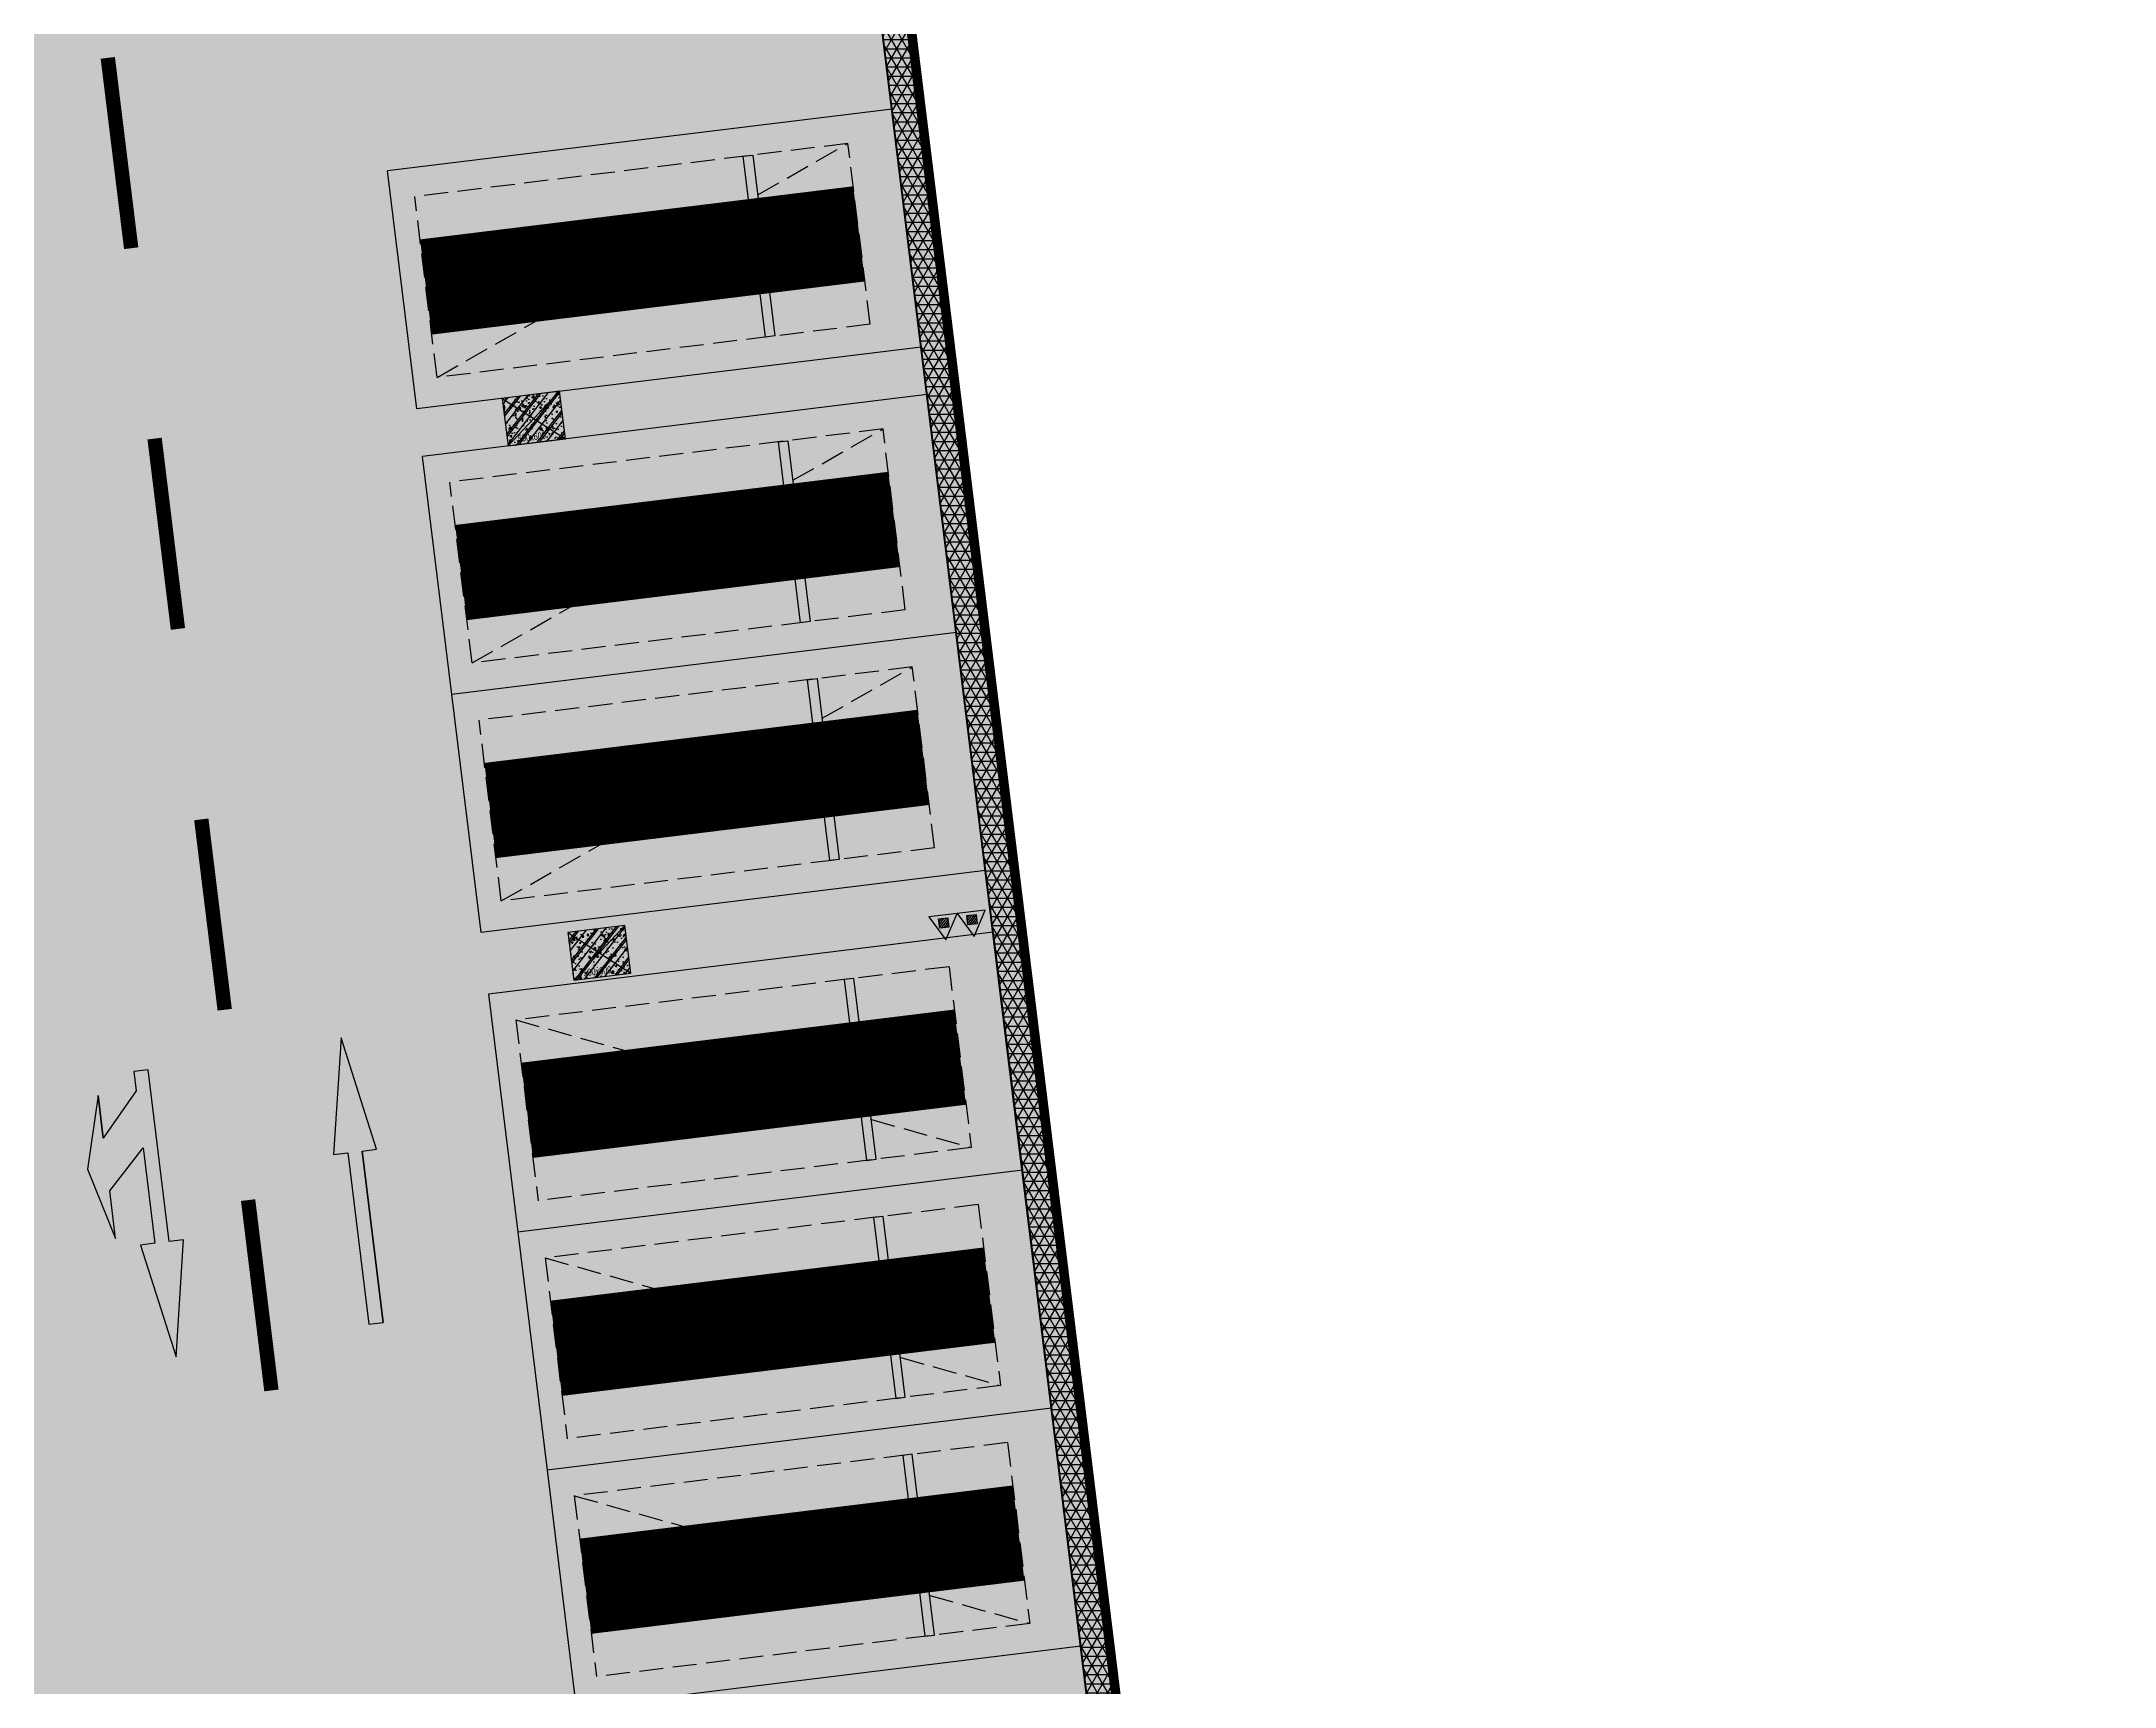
# Model space of a CAD drawing. Extents: x -1338203 to 1886333, y -530034 to 1031844.
# Drawn here: x 825661 to 847274, y 47098 to 64253 of the extents above; entities that cross this region are included whole.
import ezdxf
from ezdxf.enums import TextEntityAlignment as Align

# ---------------------------------------------------------------- set-up
doc = ezdxf.new("R2010")
doc.units = 0
doc.header["$LTSCALE"] = 1000
doc.header["$MEASUREMENT"] = 0
doc.linetypes.add('A-001-平面B2$0$__DASH', pattern=[0.35, 0.25, -0.1])
for name, color, linetype in [('p-a-regular', 5, 'Continuous'), ('S001南区墙柱$0$0S-CW-HATCH', 251, 'Continuous'), ('S001南区墙柱$0$0S-CW-HATCH-UP', 251, 'Continuous'), ('S001南区墙柱$0$0S-F-WALL-HATCH', 251, 'Continuous'), ('S001南区墙柱$0$0S-F-WALL-HATCH-UP', 251, 'Continuous'), ('S001南区墙柱$0$S001-墙柱B1_1$0$0S-CC-LINE', 52, 'Continuous'), ('S001南区墙柱$0$S001-墙柱B1_1$0$0S-CW-HATCH-UP', 251, 'Continuous'), ('中心线', 42, 'Continuous'), ('地面指向箭头', 7, 'Continuous'), ('负一层消火栓$0$负一层消火栓$0$0P-EQUIP-FH', 7, 'Continuous')]:
    doc.layers.add(name, color=color, linetype=linetype)
doc.layers.add('p-a-regular-narrow', color=7, linetype='Continuous', true_color=0x9600ff)
doc.layers.add('p-a-wall', color=7, linetype='Continuous', lineweight=50)
doc.layers.add('p-h-walkable', color=7, linetype='Continuous', lineweight=70, true_color=0xf0f0f0)
doc.layers.add('S001南区墙柱$0$S001-墙柱B1_1$0$0S-A-TIPS', color=10, linetype='Continuous', plot=False)
doc.styles.add('S001南区墙柱$0$S001-墙柱B1_1$0$AAD-S', font='aad-s.shx', dxfattribs={"width": 0.7, "bigfont": 'aad-hztxt.shx'})

# ---------------------------------------------------------------- blocks, each defined once
blk = doc.blocks.new('负一层消火栓$0$负一层消火栓$0$$TwtSys$00000546')
h = blk.add_hatch()
h.set_pattern_fill('ANSI31', color=256, scale=200, style=0)
h.set_pattern_definition([(45, (-38543.802, -6670.83), (-17.67767, 17.67767), [])])
h.paths.add_polyline_path([(-65, 174), (65, 174), (65, 44), (-65, 44)])
for points in [[(0, 344), (-198, 0), (198, 0)], [(-65, 174), (65, 174), (65, 44), (-65, 44)]]:
    blk.add_lwpolyline(points, close=True)
blk = doc.blocks.new('负一层消火栓')
at = {"layer": '负一层消火栓$0$负一层消火栓$0$0P-EQUIP-FH', "xscale": 0.7500000000000006, "yscale": 0.7500000000000006, "zscale": 0.7500000000000006, "rotation": 186.6699744103359}
for p in [(68693, -251749, 1600), (68988, -251714, 1600)]:
    blk.add_blockref('负一层消火栓$0$负一层消火栓$0$$TwtSys$00000546', p, dxfattribs=at)
blk = doc.blocks.new('直行右转或左转')
at = {"layer": '地面指向箭头'}
blk.add_hatch(color=251, dxfattribs=at).paths.add_polyline_path([(3219528, 2452519), (3218327, 2452294), (3218327, 2452444), (3217325, 2452444), (3217726, 2452044), (3218227, 2452044), (3217476, 2451843), (3216725, 2452044), (3217175, 2452044), (3216725, 2452444), (3216524, 2452444), (3216524, 2452594), (3218327, 2452594), (3218327, 2452745)])
at = {"layer": '地面指向箭头', "color": 251}
blk.add_lwpolyline([(3216725, 2452044), (3217175, 2452044), (3216725, 2452044), (3217476, 2451843), (3218227, 2452044), (3217726, 2452044), (3217325, 2452444), (3218327, 2452444), (3218327, 2452294), (3219528, 2452519), (3218327, 2452745), (3218327, 2452594), (3216524, 2452594), (3216524, 2452444), (3216725, 2452444), (3217175, 2452044)], dxfattribs=at)
blk = doc.blocks.new('直行')
at = {"layer": '地面指向箭头'}
blk.add_hatch(color=251, dxfattribs=at).paths.add_polyline_path([(-29241, 4059962), (-29466, 4058762), (-29316, 4058762), (-29316, 4056961), (-29166, 4056961), (-29166, 4058762), (-29016, 4058762)])
at = {"layer": '地面指向箭头', "color": 251}
blk.add_lwpolyline([(-29316, 4058762), (-29316, 4056961), (-29316, 4058762), (-29316, 4058762), (-29466, 4058762), (-29241, 4059962), (-29016, 4058762), (-29166, 4058762), (-29166, 4056961), (-29316, 4056961), (-29316, 4056961)], dxfattribs=at)
blk = doc.blocks.new('A$C9cb663f1')
at = {"layer": '中心线', "color": 251, "const_width": 150}
for points in [[(413950, -299665), (413706, -297680)], [(414437, -303635), (414194, -301650)], [(414925, -307606), (414681, -305621)], [(415412, -311576), (415169, -309591)]]:
    blk.add_lwpolyline(points, dxfattribs=at)
at = {"layer": '地面指向箭头', "color": 251, "xscale": -1, "rotation": 6.999982029857957}
blk.add_blockref('直行', (881898, -4341161), dxfattribs=at)
at = {"layer": '地面指向箭头', "color": 251, "linetype": 'Continuous', "rotation": 276.9999820298574}
blk.add_blockref('直行右转或左转', (-2412182, 2585420), dxfattribs=at)
blk = doc.blocks.new('S001南区墙柱$0$AAD_BLOCK_20230215093950878')
at = {"layer": 'S001南区墙柱$0$0S-CW-HATCH'}
h = blk.add_hatch(color=256, dxfattribs=at)
h.dxf.hatch_style = 1
h.paths.add_polyline_path([(-300, -250), (300, -250), (300, 250), (-300, 250)])
at = {"layer": 'S001南区墙柱$0$0S-CW-HATCH-UP'}
h = blk.add_hatch(dxfattribs=at)
h.set_pattern_fill('钢筋混凝土', color=256, scale=30, pattern_type=2)
h.set_pattern_definition([(45, (-42203.53, -84001.15), (-106.06602, 106.06602), []), (50, (-42203.53, -84001.15), (215.17805, -18.82564), [22.5, -247.5]), (355, (-42203.53, -84001.15), (-41.6254, 225.65764), [18, -198]), (100.4514, (-42185.6, -84002.72), (173.5528, 206.83186), [19.12206, -210.34263]), (46.1842, (-42203.53, -83941.15), (320.1723, -49.6557), [33.75, -371.25]), (96.6356, (-42176.85, -83945.3), (280.3988, 292.2354), [28.6831, -315.5139]), (351.1842, (-42203.53, -83941.15), (280.3986, 292.2356), [27, -297]), (21, (-42173.53, -83956.15), (179.0721, -120.78567), [22.5, -247.5]), (326, (-42173.53, -83956.15), (72.9946, 217.545), [18, -198]), (71.4514, (-42158.6, -83966.21), (252.0668, 96.75915), [19.12206, -210.34263]), (37.5, (-42203.53, -84001.15), (3.647957, 99.868156), [1.5, -195.6, 1.5, -201, 1.5, -198.75]), (7.5, (-42203.53, -84001.15), (78.92086, 118.32351), [1.5, -114.6, 1.5, -191.1, 1.5, -75.75]), (327.5, (-42270.43, -84001.15), (160.14673, -6.76646), [1.5, -75, 1.5, -234, 1.5, -310.5]), (317.5, (-42300.43, -84001.15), (174.95585, 30.0315), [1.5, -97.5, 1.5, -155.4, 1.5, -220.5])])
h.paths.add_polyline_path([(-300, -250), (300, -250), (300, 250), (-300, 250)])
at = {"layer": 'S001南区墙柱$0$S001-墙柱B1_1$0$0S-CW-HATCH-UP', "transparency": 33554661}
h = blk.add_hatch(dxfattribs=at)
h.set_pattern_fill('钢筋混凝土', color=0, scale=30)
h.set_pattern_definition([(45, (48108.52, -15514.205), (-53.03301, 53.03301), []), (50, (48108.52, -15514.2), (215.17805, -18.82564), [22.5, -247.5]), (355, (48108.52, -15514.2), (-41.6254, 225.6576), [18, -198]), (100.4514, (48126.45, -15515.77), (173.5528, 206.8319), [19.1221, -210.3426]), (46.1842, (48108.52, -15454.2), (320.1723, -49.6557), [33.75, -371.25]), (96.6356, (48135.2, -15458.34), (280.3988, 292.2354), [28.683, -315.514]), (351.1842, (48108.52, -15454.2), (280.3986, 292.2356), [27, -297]), (21, (48138.52, -15469.2), (179.0721, -120.78567), [22.5, -247.5]), (326, (48138.52, -15469.2), (72.9946, 217.545), [18, -198]), (71.4514, (48153.44, -15479.27), (252.0668, 96.75915), [19.1221, -210.3426]), (37.5, (48108.52, -15514.205), (3.64796, 99.86816), [0, -195.6, 0, -201, 0, -198.75]), (7.5, (48108.52, -15514.2), (78.92086, 118.32351), [0, -114.6, 0, -191.1, 0, -75.75]), (327.5, (48041.62, -15514.205), (160.14673, -6.76646), [0, -75, 0, -234, 0, -310.5]), (317.5, (48011.62, -15514.2), (174.95585, 30.0315), [0, -97.5, 0, -155.4, 0, -220.5])])
h.paths.add_polyline_path([(-300, -250), (300, -250), (300, 250), (-300, 250)])
at = {"layer": 'S001南区墙柱$0$S001-墙柱B1_1$0$0S-A-TIPS'}
for p, q in [((-300, 250), (300, -250)), ((300, 250), (-300, -250))]:
    blk.add_line(p, q, dxfattribs=at)
at = {"layer": 'S001南区墙柱$0$S001-墙柱B1_1$0$0S-CC-LINE'}
blk.add_lwpolyline([(-300, -250), (300, -250), (300, 250), (-300, 250)], close=True, dxfattribs=at)
at = {"layer": 'S001南区墙柱$0$S001-墙柱B1_1$0$0S-A-TIPS', "style": 'S001南区墙柱$0$S001-墙柱B1_1$0$AAD-S', "width": 0.7}
blk.add_text('500x600', height=75, dxfattribs=at).set_placement((-45, -187), align=Align.MIDDLE_CENTER)

msp = doc.modelspace()

# ---------------------------------------------------------------- hatches: boundary and pattern name
at = {"layer": 'p-h-walkable', "ltscale": 0.002}
h = msp.add_hatch(color=256, dxfattribs=at)
h.dxf.hatch_style = 1
h.paths.add_polyline_path([(633826.6, 244460.7), (640276.6, 244575.6), (640576.6, 234544.8), (645576.7, 234544.6), (645576.7, 209278.9), (732355.9, 209029), (732355.1, 235229.9), (738506.7, 235229.9), (738506.6, 268838.9), (732734.3, 268838.9), (732734.3, 272898.9), (711963.1, 272898.9), (711963.1, 278984.7), (717256.7, 278984.7), (717256.7, 284049), (733571.6, 284135.6), (733996.6, 290449.1), (739216.6, 290449.1), (739766.6, 284299.1), (754626.6, 284299.1), (755296.6, 290449.1), (760516.6, 290449.1), (760816.6, 283049.1), (760816.3, 275879.2), (775122.6, 275879.2), (776006.6, 274138.9), (776006.6, 259429.1), (778716.6, 259429.1), (778716.6, 238849.1), (783416.6, 238849.1), (783416.6, 237229.1), (782066.6, 237229.1), (782066.6, 234429.1), (779546.6, 234429.1), (779546.6, 237129.1), (773916.6, 237129.1), (773916.6, 243229.1), (764306.6, 243225.6), (764306.6, 236639.1), (760766.6, 236639.1), (760766.6, 234429.1), (758246.6, 234429.1), (758246.6, 238649.1), (762116.6, 238649.1), (762116.6, 243225.6), (748656.6, 243225.6), (748756.3, 207529.1), (800106.6, 207528.9), (800206.7, 201639.7), (812908.2, 202239.1), (812576.6, 180449.3), (744206, 180449.3), (744206, 173439), (728556.7, 173439), (728556.6, 122289.1), (746356.6, 122289.1), (750916.6, 132325.6), (842896.6, 132325.6), (843211.6, 121345.6), (839116.6, 121345.6), (839116.6, 93449.1), (864906.6, 93449.1), (864906.6, 79694), (875856.6, 74929.1), (875856.6, 65749.1), (834560.6, 65749.1), (839142.9, 28436.3), (869465.5, 32160.2), (871163.4, 18334), (873704.3, 18646.1), (877328.9, 5540.2), (761876.2, -8638.5), (761133.2, 2082.3), (764950.9, 5291.5), (763253.1, 19116.3), (799242.7, 23536.1), (793807.6, 65749.1), (750756.6, 65749.1), (751556.6, 81645.6), (636016.6, 81645.6), (636016.6, 96345.6), (629416.6, 96345.6), (629416.6, 118203.2), (622306.6, 118203.2), (622286.6, 139083.2), (644406.6, 137003.2), (644406.6, 129968.2), (656656.6, 129968.2), (656406.6, 138083.2), (712156.6, 138083.2), (711856.6, 184449.1), (581811.6, 184349.1), (581826.6, 197199.1), (585876.6, 197449.1), (585976.6, 209279), (629226.6, 209578.9), (628926.8, 236145.4), (633826.6, 236145.6)])
at = {"layer": 'S001南区墙柱$0$0S-F-WALL-HATCH'}
h = msp.add_hatch(color=256, dxfattribs=at)
h.dxf.hatch_style = 1
h.paths.add_polyline_path([(834249.3, 65820.8), (834547.3, 65857.4), (839142.9, 28436.3), (869465.5, 32160.2), (871171.6, 18264.5), (870873.7, 18227.9), (869204.1, 31825.8), (838881.9, 28102)])
at = {"layer": 'S001南区墙柱$0$0S-F-WALL-HATCH-UP'}
h = msp.add_hatch(dxfattribs=at)
h.set_pattern_fill('NET3', color=256, scale=30)
h.set_pattern_definition([(0, (763253.08, -2212.075), (0, 95.25), []), (60, (763253.08, -2212.075), (-82.48892, 47.625), []), (120, (763253.08, -2212.075), (-82.48892, -47.625), [])])
h.paths.add_polyline_path([(834249.3, 65820.8), (834547.3, 65857.4), (839142.9, 28436.3), (869465.5, 32160.2), (871171.6, 18264.5), (870873.7, 18227.9), (869204.1, 31825.8), (838881.9, 28102)])

# ---------------------------------------------------------------- linework, layer by layer
for p, q in [((834528.9, 63547.7), (829268.4, 62901.9)), ((834833.5, 61066.3), (834528.9, 63547.7)), ((829573, 60420.5), (829268.4, 62901.9)), ((834833.5, 61066.3), (829573, 60420.5)), ((834894.6, 60570.1), (829634.1, 59924.3)), ((835199.2, 58088.7), (834894.6, 60570.1)), ((829938.7, 57442.9), (829634.1, 59924.3)), ((835199.2, 58088.7), (829938.7, 57442.9)), ((835199.3, 58088.7), (829938.8, 57442.9)), ((835503.9, 55607.3), (835199.3, 58088.7)), ((830243.4, 54961.5), (829938.8, 57442.9)), ((835503.9, 55607.3), (830243.4, 54961.5)), ((835582.5, 54962.7), (830322.1, 54316.5)), ((835582.5, 54962.7), (835887.4, 52481.4)), ((830322.1, 54316.5), (830626.9, 51835.1)), ((835887.2, 52481.4), (830626.8, 51835.1)), ((835887.4, 52481.4), (830626.9, 51835.1)), ((835887.2, 52481.4), (836192.1, 50000)), ((830626.8, 51835.1), (830931.6, 49353.8)), ((836192, 50000), (830931.5, 49353.8)), ((836192.1, 50000), (830931.6, 49353.8)), ((836192, 50000), (836496.8, 47518.7)), ((830931.5, 49353.8), (831236.3, 46872.4)), ((836496.8, 47518.7), (831236.3, 46872.4))]:
    msp.add_line(p, q)
at = {"linetype": 'A-001-平面B2$0$__DASH'}
for p, q in [((834069.2, 63189), (829553.1, 62634.6)), ((834300.7, 61303.1), (834069.2, 63189)), ((829784.6, 60748.7), (829553.1, 62634.6)), ((834300.7, 61303.1), (829784.6, 60748.7)), ((834434.9, 60211.4), (829918.8, 59657)), ((834666.4, 58325.5), (834434.9, 60211.4)), ((830150.3, 57771.1), (829918.8, 59657)), ((834666.4, 58325.5), (830150.3, 57771.1)), ((834739.6, 57730), (830223.5, 57175.6)), ((834971.1, 55844.2), (834739.6, 57730)), ((830455, 55289.8), (830223.5, 57175.6)), ((834971.1, 55844.2), (830455, 55289.8)), ((835122.8, 54604), (830606.8, 54049.2)), ((835122.8, 54604), (835354.5, 52718.2)), ((830606.8, 54049.2), (830838.5, 52163.4)), ((835354.5, 52718.2), (830838.5, 52163.4)), ((835427.5, 52122.6), (830911.5, 51567.8)), ((835427.5, 52122.6), (835659.2, 50236.8)), ((830911.5, 51567.8), (831143.2, 49682)), ((835659.2, 50236.8), (831143.2, 49682)), ((835732.3, 49641.3), (831216.2, 49086.5)), ((835732.3, 49641.3), (835963.9, 47755.5)), ((831216.2, 49086.5), (831447.9, 47200.7)), ((835963.9, 47755.5), (831447.9, 47200.7))]:
    msp.add_line(p, q, dxfattribs=at)
for points in [[(829784.6, 60748.7), (834069.2, 63189)], [(830150.3, 57771.1), (834434.9, 60211.4)], [(830455, 55289.8), (834739.6, 57730)], [(830606.8, 54049.2), (835354.5, 52718.2)], [(830911.5, 51567.8), (835659.2, 50236.8)], [(831216.2, 49086.5), (835963.9, 47755.5)]]:
    msp.add_lwpolyline(points, dxfattribs=at)
for points in [[(833076.6, 63067.1), (833308.1, 61181.3), (833208.9, 61169.1), (832977.4, 63055)], [(833442.3, 60089.5), (833673.8, 58203.7), (833574.6, 58191.5), (833343.1, 60077.3)], [(833747.1, 57608.2), (833978.6, 55722.3), (833879.3, 55710.1), (833647.8, 57596)], [(834362, 52596.2), (834130.3, 54482.1), (834031, 54469.9), (834262.7, 52584)], [(834666.7, 50114.9), (834435, 52000.7), (834335.8, 51988.5), (834567.4, 50102.7)], [(834971.4, 47633.5), (834739.7, 49519.3), (834640.5, 49507.2), (834872.1, 47621.3)]]:
    msp.add_lwpolyline(points, close=True)
at = {"layer": 'p-a-regular', "ltscale": 0.002, "const_width": 1000}
for points in [[(834184.9, 62246.1), (829668.8, 61691.7)], [(834855.4, 56787.1), (830339.3, 56232.7)], [(835238.7, 53661.1), (830722.6, 53106.3)], [(835848.1, 48698.4), (831332.1, 48143.6)]]:
    msp.add_lwpolyline(points, dxfattribs=at)
at = {"layer": 'p-a-regular-narrow', "ltscale": 0.002, "const_width": 1000}
for points in [[(834550.6, 59268.4), (830034.5, 58714)], [(835543.4, 51179.7), (831027.3, 50624.9)]]:
    msp.add_lwpolyline(points, dxfattribs=at)
at = {"layer": 'p-a-wall'}
msp.add_lwpolyline([(834249.3, 65820.8), (834547.3, 65857.4), (839142.9, 28436.3), (869465.5, 32160.2), (871171.6, 18264.5), (870873.7, 18227.9), (869204.1, 31825.8), (838881.9, 28102)], close=True, dxfattribs=at)
at = {"layer": 'p-h-walkable', "ltscale": 0.002, "const_width": 100}
msp.add_lwpolyline([(875856.6, 65749.1), (834560.6, 65749.1), (839142.9, 28436.3), (869465.5, 32160.2), (871163.4, 18334)], dxfattribs=at)

# ---------------------------------------------------------------- block references
at = {"ltscale": 0.002}
for name, p in [('负一层消火栓', (766365.4, 306889.1)), ('A$C9cb663f1', (412646.2, 361761.3))]:
    msp.add_blockref(name, p, dxfattribs=at)
at = {"rotation": 7.166417273599052}
for p in [(830794.2, 60320.1), (831478, 54748.6)]:
    msp.add_blockref('S001南区墙柱$0$AAD_BLOCK_20230215093950878', p, dxfattribs=at)

doc.saveas('drawing.dxf')
